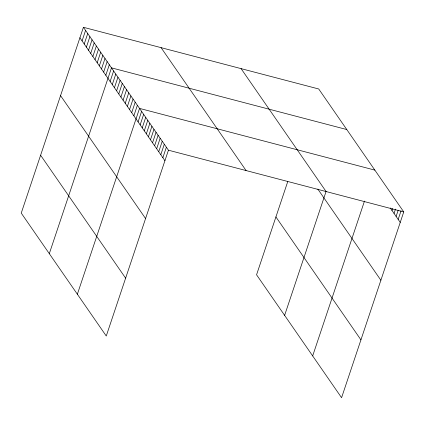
<?xml version="1.0" encoding="UTF-8"?>
<svg xmlns="http://www.w3.org/2000/svg" width="425" height="425" viewBox="0 0 425 425"><rect width="100%" height="100%" fill="white"/><g stroke="black" fill="none" stroke-linecap="round" stroke-linejoin="round"><path stroke-width="0.64" d="M83.422 27.29L21.25 213.1L106.266 336.01L168.438 150.2L83.422 27.29L318.734 88.99L403.75 211.9L341.578 397.71L256.562 274.8L287.762 181.555M82.067 40.906L85.579 30.409M84.224 44.025L87.736 33.532M86.387 47.143L89.898 36.651M88.543 50.267L92.055 39.769M90.7 53.385L94.212 42.888M92.857 56.504L96.369 46.012M95.014 59.627L98.526 49.13M97.176 62.746L100.688 52.248M99.333 65.864L102.845 55.372M101.49 68.983L105.002 58.491M103.647 72.107L107.158 61.609M105.809 75.225L109.321 64.728M49.305 253.661L111.478 67.851L346.789 129.551M110.123 81.467L113.634 70.97M112.28 84.586L115.791 74.088M114.437 87.704L117.948 77.212M116.599 90.823L120.11 80.33M118.756 93.946L122.267 83.449M120.912 97.065L124.424 86.567M123.069 100.183L126.581 89.691M125.232 103.307L128.743 92.809M127.388 106.425L130.9 95.928M129.545 109.544L133.057 99.052M131.702 112.662L135.214 102.17M133.859 115.786L137.371 105.288M77.361 294.222L139.533 108.407L374.845 170.112M138.083 121.89L141.594 111.392M140.149 124.876L143.661 114.378M142.216 127.861L145.727 117.364M144.277 130.842L147.788 120.349M146.343 133.827L149.855 123.335M148.41 136.813L151.922 126.321M150.471 139.798L153.983 129.301M152.538 142.784L156.049 132.287M154.599 145.77L158.111 135.272M156.666 148.755L160.177 138.258M158.732 151.736L162.244 141.243M160.793 154.721L164.305 144.229M162.86 157.707L166.372 147.215M284.617 315.361L326.14 191.271M312.672 355.922L364.48 201.094M391.978 210.455L392.599 208.601M394.044 213.44L395.489 209.116M396.111 216.421L398.177 210.248M398.172 219.406L401.067 210.763M168.438 150.2L403.75 211.9M390.262 207.963L400.238 222.392M241.081 68.627L326.097 191.537M317.804 189.061L380.88 280.245M161.075 47.653L246.091 170.558M275.921 216.947L360.937 339.857M79.911 37.782L164.927 160.692M60.552 95.641L145.568 218.546M40.609 155.247L125.625 278.157"/></g></svg>
